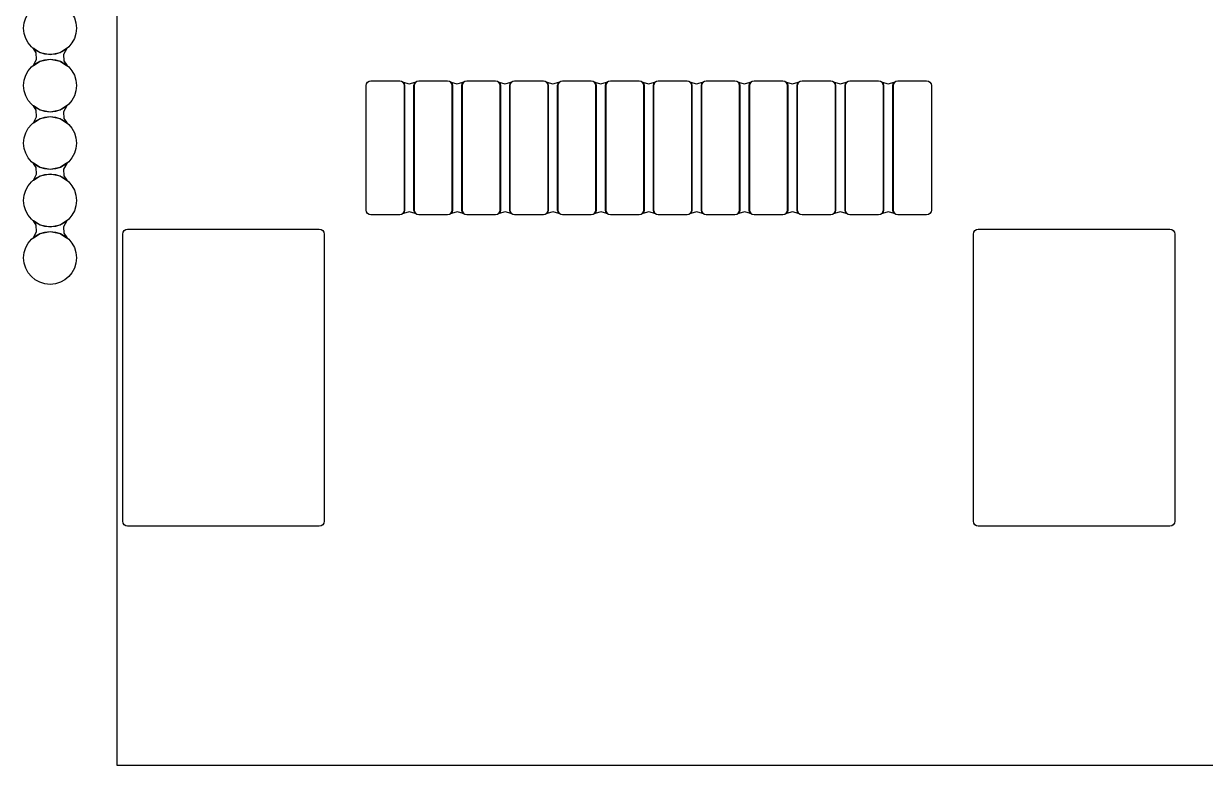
# Model space of a CAD drawing. Extents: x -27 to 356, y -111 to 35.
# Drawn here: x -22 to -9.66, y -68.2 to -60.45 of the extents above; entities that cross this region are included whole.
import ezdxf

# ---------------------------------------------------------------- set-up
doc = ezdxf.new("R2010")
doc.units = 0
doc.layers.add('BLACK', color=7, linetype='CONTINUOUS')

msp = doc.modelspace()

# ---------------------------------------------------------------- linework, layer by layer
at = {"layer": 'BLACK', "linetype": 'CONTINUOUS'}
for p, q in [((-21.025, -68.1983), (-21.025, -52.1983)), ((-21.025, -68.1983), (-21.025, -52.1983)), ((-21.9011, -60.707), (-21.8996, -60.7056)), ((-21.9005, -60.7089), (-21.9011, -60.707)), ((-21.8983, -60.7112), (-21.9005, -60.7089)), ((-21.8996, -60.7056), (-21.898, -60.7059)), ((-21.87, -60.7553), (-21.8983, -60.7112)), ((-21.898, -60.7059), (-21.8298, -60.7514)), ((-21.865, -60.8244), (-21.87, -60.7553)), ((-21.8298, -60.7514), (-21.725, -60.7723)), ((-21.725, -60.7723), (-21.6202, -60.7514)), ((-21.6202, -60.7514), (-21.552, -60.7059)), ((-21.5517, -60.7111), (-21.585, -60.7722)), ((-21.585, -60.7722), (-21.58, -60.8413)), ((-21.552, -60.7059), (-21.55, -60.7057)), ((-21.5495, -60.7089), (-21.5517, -60.7111)), ((-21.55, -60.7057), (-21.5489, -60.7074)), ((-21.5489, -60.7074), (-21.5495, -60.7089)), ((-21.9011, -60.8892), (-21.9005, -60.8877)), ((-21.9, -60.8909), (-21.9011, -60.8892)), ((-21.9005, -60.8877), (-21.8983, -60.8855)), ((-21.898, -60.8907), (-21.9, -60.8909)), ((-21.8983, -60.8855), (-21.865, -60.8244)), ((-21.8298, -60.8452), (-21.898, -60.8907)), ((-21.725, -60.8243), (-21.8298, -60.8452)), ((-21.6202, -60.8452), (-21.725, -60.8243)), ((-21.552, -60.8907), (-21.6202, -60.8452)), ((-21.58, -60.8413), (-21.5517, -60.8854)), ((-21.5504, -60.891), (-21.552, -60.8907)), ((-21.5517, -60.8854), (-21.5495, -60.8877)), ((-21.5489, -60.8896), (-21.5504, -60.891)), ((-21.5495, -60.8877), (-21.5489, -60.8896)), ((-18.4221, -61.0788), (-18.4111, -61.0622)), ((-18.4111, -61.0622), (-18.3945, -61.0512)), ((-18.3945, -61.0512), (-18.375, -61.0473)), ((-18.375, -61.0473), (-18.075, -61.0473)), ((-18.075, -61.0473), (-18.0555, -61.0512)), ((-18.0555, -61.0512), (-18.0389, -61.0622)), ((-18.0399, -61.0625), (-18.0383, -61.0614)), ((-18.0398, -61.0645), (-18.0399, -61.0625)), ((-18.0298, -61.0796), (-18.0398, -61.0645)), ((-18.0389, -61.0622), (-18.0279, -61.0788)), ((-18.0383, -61.0614), (-18.0376, -61.0615)), ((-18.0376, -61.0615), (-17.9772, -61.0804)), ((-17.9772, -61.0804), (-17.9123, -61.0613)), ((-17.9221, -61.0788), (-17.9111, -61.0622)), ((-17.9101, -61.0644), (-17.9202, -61.0796)), ((-17.9123, -61.0613), (-17.9104, -61.0618)), ((-17.9111, -61.0622), (-17.8945, -61.0512)), ((-17.9104, -61.0618), (-17.9098, -61.0637)), ((-17.9098, -61.0637), (-17.9101, -61.0644)), ((-17.8945, -61.0512), (-17.875, -61.0473)), ((-17.875, -61.0473), (-17.575, -61.0473)), ((-17.575, -61.0473), (-17.5555, -61.0512)), ((-17.5555, -61.0512), (-17.5389, -61.0622)), ((-17.5399, -61.0625), (-17.5383, -61.0614)), ((-17.5398, -61.0645), (-17.5399, -61.0625)), ((-17.5298, -61.0796), (-17.5398, -61.0645)), ((-17.5389, -61.0622), (-17.5279, -61.0788)), ((-17.5383, -61.0614), (-17.5376, -61.0615)), ((-17.5376, -61.0615), (-17.4772, -61.0804)), ((-17.4772, -61.0804), (-17.4123, -61.0613)), ((-17.4221, -61.0788), (-17.4111, -61.0622)), ((-17.4101, -61.0644), (-17.4202, -61.0796)), ((-17.4123, -61.0613), (-17.4104, -61.0618)), ((-17.4111, -61.0622), (-17.3945, -61.0512)), ((-17.4104, -61.0618), (-17.4098, -61.0637)), ((-17.4098, -61.0637), (-17.4101, -61.0644)), ((-17.3945, -61.0512), (-17.375, -61.0473)), ((-17.375, -61.0473), (-17.075, -61.0473)), ((-17.075, -61.0473), (-17.0555, -61.0512)), ((-17.0555, -61.0512), (-17.0389, -61.0622)), ((-17.0399, -61.0625), (-17.0383, -61.0614)), ((-17.0398, -61.0645), (-17.0399, -61.0625)), ((-17.0298, -61.0796), (-17.0398, -61.0645)), ((-17.0389, -61.0622), (-17.0279, -61.0788)), ((-17.0383, -61.0614), (-17.0376, -61.0615)), ((-17.0376, -61.0615), (-16.9772, -61.0804)), ((-16.9772, -61.0804), (-16.9123, -61.0613)), ((-16.9221, -61.0788), (-16.9111, -61.0622)), ((-16.9101, -61.0644), (-16.9202, -61.0796)), ((-16.9123, -61.0613), (-16.9104, -61.0618)), ((-16.9111, -61.0622), (-16.8945, -61.0512)), ((-16.9104, -61.0618), (-16.9098, -61.0637)), ((-16.9098, -61.0637), (-16.9101, -61.0644)), ((-16.8945, -61.0512), (-16.875, -61.0473)), ((-16.875, -61.0473), (-16.575, -61.0473)), ((-16.575, -61.0473), (-16.5555, -61.0512)), ((-16.5555, -61.0512), (-16.5389, -61.0622)), ((-16.5399, -61.0625), (-16.5383, -61.0614)), ((-16.5398, -61.0645), (-16.5399, -61.0625)), ((-16.5298, -61.0796), (-16.5398, -61.0645)), ((-16.5389, -61.0622), (-16.5279, -61.0788)), ((-16.5383, -61.0614), (-16.5376, -61.0615)), ((-16.5376, -61.0615), (-16.4772, -61.0804)), ((-16.4772, -61.0804), (-16.4123, -61.0613)), ((-16.4221, -61.0788), (-16.4111, -61.0622)), ((-16.4101, -61.0644), (-16.4202, -61.0796)), ((-16.4123, -61.0613), (-16.4104, -61.0618)), ((-16.4111, -61.0622), (-16.3945, -61.0512)), ((-16.4104, -61.0618), (-16.4098, -61.0637)), ((-16.4098, -61.0637), (-16.4101, -61.0644)), ((-16.3945, -61.0512), (-16.375, -61.0473)), ((-16.375, -61.0473), (-16.075, -61.0473)), ((-16.075, -61.0473), (-16.0555, -61.0512)), ((-16.0555, -61.0512), (-16.0389, -61.0622)), ((-16.0399, -61.0625), (-16.0383, -61.0614)), ((-16.0398, -61.0645), (-16.0399, -61.0625)), ((-16.0298, -61.0796), (-16.0398, -61.0645)), ((-16.0389, -61.0622), (-16.0279, -61.0788)), ((-16.0383, -61.0614), (-16.0376, -61.0615)), ((-16.0376, -61.0615), (-15.9772, -61.0804)), ((-15.9772, -61.0804), (-15.9123, -61.0613)), ((-15.9221, -61.0788), (-15.9111, -61.0622)), ((-15.9101, -61.0644), (-15.9202, -61.0796)), ((-15.9123, -61.0613), (-15.9104, -61.0618)), ((-15.9111, -61.0622), (-15.8945, -61.0512)), ((-15.9104, -61.0618), (-15.9098, -61.0637)), ((-15.9098, -61.0637), (-15.9101, -61.0644)), ((-15.8945, -61.0512), (-15.875, -61.0473)), ((-15.875, -61.0473), (-15.575, -61.0473)), ((-15.575, -61.0473), (-15.5555, -61.0512)), ((-15.5555, -61.0512), (-15.5389, -61.0622)), ((-15.5399, -61.0625), (-15.5383, -61.0614)), ((-15.5398, -61.0645), (-15.5399, -61.0625)), ((-15.5298, -61.0796), (-15.5398, -61.0645)), ((-15.5389, -61.0622), (-15.5279, -61.0788)), ((-15.5383, -61.0614), (-15.5376, -61.0615)), ((-15.5376, -61.0615), (-15.4772, -61.0804)), ((-15.4772, -61.0804), (-15.4123, -61.0613)), ((-15.4221, -61.0788), (-15.4111, -61.0622)), ((-15.4101, -61.0644), (-15.4202, -61.0796)), ((-15.4123, -61.0613), (-15.4104, -61.0618)), ((-15.4111, -61.0622), (-15.3945, -61.0512)), ((-15.4104, -61.0618), (-15.4098, -61.0637)), ((-15.4098, -61.0637), (-15.4101, -61.0644)), ((-15.3945, -61.0512), (-15.375, -61.0473)), ((-15.375, -61.0473), (-15.075, -61.0473)), ((-15.075, -61.0473), (-15.0555, -61.0512)), ((-15.0555, -61.0512), (-15.0389, -61.0622)), ((-15.0399, -61.0625), (-15.0383, -61.0614)), ((-15.0398, -61.0645), (-15.0399, -61.0625)), ((-15.0298, -61.0796), (-15.0398, -61.0645)), ((-15.0389, -61.0622), (-15.0279, -61.0788)), ((-15.0383, -61.0614), (-15.0376, -61.0615)), ((-15.0376, -61.0615), (-14.9772, -61.0804)), ((-14.9772, -61.0804), (-14.9123, -61.0613)), ((-14.9221, -61.0788), (-14.9111, -61.0622)), ((-14.9101, -61.0644), (-14.9202, -61.0796)), ((-14.9123, -61.0613), (-14.9104, -61.0618)), ((-14.9111, -61.0622), (-14.8945, -61.0512)), ((-14.9104, -61.0618), (-14.9098, -61.0637)), ((-14.9098, -61.0637), (-14.9101, -61.0644)), ((-14.8945, -61.0512), (-14.875, -61.0473)), ((-14.875, -61.0473), (-14.575, -61.0473)), ((-14.575, -61.0473), (-14.5555, -61.0512)), ((-14.5555, -61.0512), (-14.5389, -61.0622)), ((-14.5399, -61.0625), (-14.5383, -61.0614)), ((-14.5398, -61.0645), (-14.5399, -61.0625)), ((-14.5298, -61.0796), (-14.5398, -61.0645)), ((-14.5389, -61.0622), (-14.5279, -61.0788)), ((-14.5383, -61.0614), (-14.5376, -61.0615)), ((-14.5376, -61.0615), (-14.4772, -61.0804)), ((-14.4772, -61.0804), (-14.4123, -61.0613)), ((-14.4221, -61.0788), (-14.4111, -61.0622)), ((-14.4101, -61.0644), (-14.4202, -61.0796)), ((-14.4123, -61.0613), (-14.4104, -61.0618)), ((-14.4111, -61.0622), (-14.3945, -61.0512)), ((-14.4104, -61.0618), (-14.4098, -61.0637)), ((-14.4098, -61.0637), (-14.4101, -61.0644)), ((-14.3945, -61.0512), (-14.375, -61.0473)), ((-14.375, -61.0473), (-14.075, -61.0473)), ((-14.075, -61.0473), (-14.0555, -61.0512)), ((-14.0555, -61.0512), (-14.0389, -61.0622)), ((-14.0399, -61.0625), (-14.0383, -61.0614)), ((-14.0398, -61.0645), (-14.0399, -61.0625)), ((-14.0298, -61.0796), (-14.0398, -61.0645)), ((-14.0389, -61.0622), (-14.0279, -61.0788)), ((-14.0383, -61.0614), (-14.0376, -61.0615)), ((-14.0376, -61.0615), (-13.9772, -61.0804)), ((-13.9772, -61.0804), (-13.9123, -61.0613)), ((-13.9221, -61.0788), (-13.9111, -61.0622)), ((-13.9101, -61.0644), (-13.9202, -61.0796)), ((-13.9123, -61.0613), (-13.9104, -61.0618)), ((-13.9111, -61.0622), (-13.8945, -61.0512)), ((-13.9104, -61.0618), (-13.9098, -61.0637)), ((-13.9098, -61.0637), (-13.9101, -61.0644)), ((-13.8945, -61.0512), (-13.875, -61.0473)), ((-13.875, -61.0473), (-13.575, -61.0473)), ((-13.575, -61.0473), (-13.5555, -61.0512)), ((-13.5555, -61.0512), (-13.5389, -61.0622)), ((-13.5399, -61.0625), (-13.5383, -61.0614)), ((-13.5398, -61.0645), (-13.5399, -61.0625)), ((-13.5298, -61.0796), (-13.5398, -61.0645)), ((-13.5389, -61.0622), (-13.5279, -61.0788)), ((-13.5383, -61.0614), (-13.5376, -61.0615)), ((-13.5376, -61.0615), (-13.4772, -61.0804)), ((-13.4772, -61.0804), (-13.4123, -61.0613)), ((-13.4221, -61.0788), (-13.4111, -61.0622)), ((-13.4101, -61.0644), (-13.4202, -61.0796)), ((-13.4123, -61.0613), (-13.4104, -61.0618)), ((-13.4111, -61.0622), (-13.3945, -61.0512)), ((-13.4104, -61.0618), (-13.4098, -61.0637)), ((-13.4098, -61.0637), (-13.4101, -61.0644)), ((-13.3945, -61.0512), (-13.375, -61.0473)), ((-13.375, -61.0473), (-13.075, -61.0473)), ((-13.075, -61.0473), (-13.0555, -61.0512)), ((-13.0555, -61.0512), (-13.0389, -61.0622)), ((-13.0399, -61.0625), (-13.0383, -61.0614)), ((-13.0398, -61.0645), (-13.0399, -61.0625)), ((-13.0298, -61.0796), (-13.0398, -61.0645)), ((-13.0389, -61.0622), (-13.0279, -61.0788)), ((-13.0383, -61.0614), (-13.0376, -61.0615)), ((-13.0376, -61.0615), (-12.9772, -61.0804)), ((-12.9772, -61.0804), (-12.9123, -61.0613)), ((-12.9221, -61.0788), (-12.9111, -61.0622)), ((-12.9101, -61.0644), (-12.9202, -61.0796)), ((-12.9123, -61.0613), (-12.9104, -61.0618)), ((-12.9111, -61.0622), (-12.8945, -61.0512)), ((-12.9104, -61.0618), (-12.9098, -61.0637)), ((-12.9098, -61.0637), (-12.9101, -61.0644)), ((-12.8945, -61.0512), (-12.875, -61.0473)), ((-12.875, -61.0473), (-12.575, -61.0473)), ((-12.575, -61.0473), (-12.5555, -61.0512)), ((-12.5555, -61.0512), (-12.5389, -61.0622)), ((-12.5389, -61.0622), (-12.5279, -61.0788)), ((-18.426, -61.0983), (-18.4221, -61.0788)), ((-18.426, -62.3983), (-18.426, -61.0983)), ((-18.026, -61.0985), (-18.0298, -61.0796)), ((-18.0279, -61.0788), (-18.024, -61.0983)), ((-18.026, -62.3981), (-18.026, -61.0985)), ((-18.024, -61.0983), (-18.024, -62.3983)), ((-17.926, -61.0983), (-17.9221, -61.0788)), ((-17.926, -62.3983), (-17.926, -61.0983)), ((-17.9202, -61.0796), (-17.924, -61.0985)), ((-17.924, -61.0985), (-17.924, -62.3981)), ((-17.526, -61.0985), (-17.5298, -61.0796)), ((-17.5279, -61.0788), (-17.524, -61.0983)), ((-17.526, -62.3981), (-17.526, -61.0985)), ((-17.524, -61.0983), (-17.524, -62.3983)), ((-17.426, -61.0983), (-17.4221, -61.0788)), ((-17.426, -62.3983), (-17.426, -61.0983)), ((-17.4202, -61.0796), (-17.424, -61.0985)), ((-17.424, -61.0985), (-17.424, -62.3981)), ((-17.026, -61.0985), (-17.0298, -61.0796)), ((-17.0279, -61.0788), (-17.024, -61.0983)), ((-17.026, -62.3981), (-17.026, -61.0985)), ((-17.024, -61.0983), (-17.024, -62.3983)), ((-16.926, -61.0983), (-16.9221, -61.0788)), ((-16.926, -62.3983), (-16.926, -61.0983)), ((-16.9202, -61.0796), (-16.924, -61.0985)), ((-16.924, -61.0985), (-16.924, -62.3981)), ((-16.526, -61.0985), (-16.5298, -61.0796)), ((-16.5279, -61.0788), (-16.524, -61.0983)), ((-16.526, -62.3981), (-16.526, -61.0985)), ((-16.524, -61.0983), (-16.524, -62.3983)), ((-16.426, -61.0983), (-16.4221, -61.0788)), ((-16.426, -62.3983), (-16.426, -61.0983)), ((-16.4202, -61.0796), (-16.424, -61.0985)), ((-16.424, -61.0985), (-16.424, -62.3981)), ((-16.026, -61.0985), (-16.0298, -61.0796)), ((-16.0279, -61.0788), (-16.024, -61.0983)), ((-16.026, -62.3981), (-16.026, -61.0985)), ((-16.024, -61.0983), (-16.024, -62.3983)), ((-15.926, -61.0983), (-15.9221, -61.0788)), ((-15.926, -62.3983), (-15.926, -61.0983)), ((-15.9202, -61.0796), (-15.924, -61.0985)), ((-15.924, -61.0985), (-15.924, -62.3981)), ((-15.526, -61.0985), (-15.5298, -61.0796)), ((-15.5279, -61.0788), (-15.524, -61.0983)), ((-15.526, -62.3981), (-15.526, -61.0985)), ((-15.524, -61.0983), (-15.524, -62.3983)), ((-15.426, -61.0983), (-15.4221, -61.0788)), ((-15.426, -62.3983), (-15.426, -61.0983)), ((-15.4202, -61.0796), (-15.424, -61.0985)), ((-15.424, -61.0985), (-15.424, -62.3981)), ((-15.026, -61.0985), (-15.0298, -61.0796)), ((-15.0279, -61.0788), (-15.024, -61.0983)), ((-15.026, -62.3981), (-15.026, -61.0985)), ((-15.024, -61.0983), (-15.024, -62.3983)), ((-14.926, -61.0983), (-14.9221, -61.0788)), ((-14.926, -62.3983), (-14.926, -61.0983)), ((-14.9202, -61.0796), (-14.924, -61.0985)), ((-14.924, -61.0985), (-14.924, -62.3981)), ((-14.526, -61.0985), (-14.5298, -61.0796)), ((-14.5279, -61.0788), (-14.524, -61.0983)), ((-14.526, -62.3981), (-14.526, -61.0985)), ((-14.524, -61.0983), (-14.524, -62.3983)), ((-14.426, -61.0983), (-14.4221, -61.0788)), ((-14.426, -62.3983), (-14.426, -61.0983)), ((-14.4202, -61.0796), (-14.424, -61.0985)), ((-14.424, -61.0985), (-14.424, -62.3981)), ((-14.026, -61.0985), (-14.0298, -61.0796)), ((-14.0279, -61.0788), (-14.024, -61.0983)), ((-14.026, -62.3981), (-14.026, -61.0985)), ((-14.024, -61.0983), (-14.024, -62.3983)), ((-13.926, -61.0983), (-13.9221, -61.0788)), ((-13.926, -62.3983), (-13.926, -61.0983)), ((-13.9202, -61.0796), (-13.924, -61.0985)), ((-13.924, -61.0985), (-13.924, -62.3981)), ((-13.526, -61.0985), (-13.5298, -61.0796)), ((-13.5279, -61.0788), (-13.524, -61.0983)), ((-13.526, -62.3981), (-13.526, -61.0985)), ((-13.524, -61.0983), (-13.524, -62.3983)), ((-13.426, -61.0983), (-13.4221, -61.0788)), ((-13.426, -62.3983), (-13.426, -61.0983)), ((-13.4202, -61.0796), (-13.424, -61.0985)), ((-13.424, -61.0985), (-13.424, -62.3981)), ((-13.026, -61.0985), (-13.0298, -61.0796)), ((-13.0279, -61.0788), (-13.024, -61.0983)), ((-13.026, -62.3981), (-13.026, -61.0985)), ((-13.024, -61.0983), (-13.024, -62.3983)), ((-12.926, -61.0983), (-12.9221, -61.0788)), ((-12.926, -62.3983), (-12.926, -61.0983)), ((-12.9202, -61.0796), (-12.924, -61.0985)), ((-12.924, -61.0985), (-12.924, -62.3981)), ((-12.5279, -61.0788), (-12.524, -61.0983)), ((-12.524, -61.0983), (-12.524, -62.3983)), ((-21.9011, -61.307), (-21.8996, -61.3056)), ((-21.9005, -61.3089), (-21.9011, -61.307)), ((-21.8983, -61.3112), (-21.9005, -61.3089)), ((-21.8996, -61.3056), (-21.898, -61.3059)), ((-21.87, -61.3553), (-21.8983, -61.3112)), ((-21.898, -61.3059), (-21.8298, -61.3514)), ((-21.6202, -61.3514), (-21.552, -61.3059)), ((-21.5517, -61.3111), (-21.585, -61.3722)), ((-21.552, -61.3059), (-21.55, -61.3057)), ((-21.5495, -61.3089), (-21.5517, -61.3111)), ((-21.55, -61.3057), (-21.5489, -61.3074)), ((-21.5489, -61.3074), (-21.5495, -61.3089)), ((-21.8983, -61.4855), (-21.865, -61.4244)), ((-21.865, -61.4244), (-21.87, -61.3553)), ((-21.8298, -61.3514), (-21.725, -61.3723)), ((-21.725, -61.4243), (-21.8298, -61.4452)), ((-21.725, -61.3723), (-21.6202, -61.3514)), ((-21.6202, -61.4452), (-21.725, -61.4243)), ((-21.585, -61.3722), (-21.58, -61.4413)), ((-21.9011, -61.4892), (-21.9005, -61.4877)), ((-21.9, -61.4909), (-21.9011, -61.4892)), ((-21.9005, -61.4877), (-21.8983, -61.4855)), ((-21.898, -61.4907), (-21.9, -61.4909)), ((-21.8298, -61.4452), (-21.898, -61.4907)), ((-21.552, -61.4907), (-21.6202, -61.4452)), ((-21.58, -61.4413), (-21.5517, -61.4854)), ((-21.5504, -61.491), (-21.552, -61.4907)), ((-21.5517, -61.4854), (-21.5495, -61.4877)), ((-21.5489, -61.4896), (-21.5504, -61.491)), ((-21.5495, -61.4877), (-21.5489, -61.4896)), ((-21.9011, -61.907), (-21.8996, -61.9056)), ((-21.9005, -61.9089), (-21.9011, -61.907)), ((-21.8983, -61.9112), (-21.9005, -61.9089)), ((-21.8996, -61.9056), (-21.898, -61.9059)), ((-21.87, -61.9553), (-21.8983, -61.9112)), ((-21.898, -61.9059), (-21.8298, -61.9514)), ((-21.6202, -61.9514), (-21.552, -61.9059)), ((-21.5517, -61.9111), (-21.585, -61.9722)), ((-21.552, -61.9059), (-21.55, -61.9057)), ((-21.5495, -61.9089), (-21.5517, -61.9111)), ((-21.55, -61.9057), (-21.5489, -61.9074)), ((-21.5489, -61.9074), (-21.5495, -61.9089)), ((-21.8983, -62.0855), (-21.865, -62.0244)), ((-21.8298, -62.0452), (-21.898, -62.0907)), ((-21.865, -62.0244), (-21.87, -61.9553)), ((-21.8298, -61.9514), (-21.725, -61.9723)), ((-21.725, -62.0243), (-21.8298, -62.0452)), ((-21.725, -61.9723), (-21.6202, -61.9514)), ((-21.6202, -62.0452), (-21.725, -62.0243)), ((-21.552, -62.0907), (-21.6202, -62.0452)), ((-21.585, -61.9722), (-21.58, -62.0413)), ((-21.58, -62.0413), (-21.5517, -62.0854)), ((-21.9011, -62.0892), (-21.9005, -62.0877)), ((-21.9, -62.0909), (-21.9011, -62.0892)), ((-21.9005, -62.0877), (-21.8983, -62.0855)), ((-21.898, -62.0907), (-21.9, -62.0909)), ((-21.5504, -62.091), (-21.552, -62.0907)), ((-21.5517, -62.0854), (-21.5495, -62.0877)), ((-21.5489, -62.0896), (-21.5504, -62.091)), ((-21.5495, -62.0877), (-21.5489, -62.0896)), ((-18.4221, -62.4178), (-18.426, -62.3983)), ((-18.4111, -62.4344), (-18.4221, -62.4178)), ((-18.0399, -62.4322), (-18.0298, -62.417)), ((-18.0279, -62.4178), (-18.0389, -62.4344)), ((-17.9728, -62.4162), (-18.0377, -62.4353)), ((-18.0298, -62.417), (-18.026, -62.3981)), ((-18.024, -62.3983), (-18.0279, -62.4178)), ((-17.9124, -62.4351), (-17.9728, -62.4162)), ((-17.9221, -62.4178), (-17.926, -62.3983)), ((-17.924, -62.3981), (-17.9202, -62.417)), ((-17.9111, -62.4344), (-17.9221, -62.4178)), ((-17.9202, -62.417), (-17.9102, -62.4321)), ((-17.5399, -62.4322), (-17.5298, -62.417)), ((-17.5279, -62.4178), (-17.5389, -62.4344)), ((-17.4728, -62.4162), (-17.5377, -62.4353)), ((-17.5298, -62.417), (-17.526, -62.3981)), ((-17.524, -62.3983), (-17.5279, -62.4178)), ((-17.4124, -62.4351), (-17.4728, -62.4162)), ((-17.4221, -62.4178), (-17.426, -62.3983)), ((-17.424, -62.3981), (-17.4202, -62.417)), ((-17.4111, -62.4344), (-17.4221, -62.4178)), ((-17.4202, -62.417), (-17.4102, -62.4321)), ((-17.0399, -62.4322), (-17.0298, -62.417)), ((-17.0279, -62.4178), (-17.0389, -62.4344)), ((-16.9728, -62.4162), (-17.0377, -62.4353)), ((-17.0298, -62.417), (-17.026, -62.3981)), ((-17.024, -62.3983), (-17.0279, -62.4178)), ((-16.9124, -62.4351), (-16.9728, -62.4162)), ((-16.9221, -62.4178), (-16.926, -62.3983)), ((-16.924, -62.3981), (-16.9202, -62.417)), ((-16.9111, -62.4344), (-16.9221, -62.4178)), ((-16.9202, -62.417), (-16.9102, -62.4321)), ((-16.5399, -62.4322), (-16.5298, -62.417)), ((-16.5279, -62.4178), (-16.5389, -62.4344)), ((-16.4728, -62.4162), (-16.5377, -62.4353)), ((-16.5298, -62.417), (-16.526, -62.3981)), ((-16.524, -62.3983), (-16.5279, -62.4178)), ((-16.4124, -62.4351), (-16.4728, -62.4162)), ((-16.4221, -62.4178), (-16.426, -62.3983)), ((-16.424, -62.3981), (-16.4202, -62.417)), ((-16.4111, -62.4344), (-16.4221, -62.4178)), ((-16.4202, -62.417), (-16.4102, -62.4321)), ((-16.0399, -62.4322), (-16.0298, -62.417)), ((-16.0279, -62.4178), (-16.0389, -62.4344)), ((-15.9728, -62.4162), (-16.0377, -62.4353)), ((-16.0298, -62.417), (-16.026, -62.3981)), ((-16.024, -62.3983), (-16.0279, -62.4178)), ((-15.9124, -62.4351), (-15.9728, -62.4162)), ((-15.9221, -62.4178), (-15.926, -62.3983)), ((-15.924, -62.3981), (-15.9202, -62.417)), ((-15.9111, -62.4344), (-15.9221, -62.4178)), ((-15.9202, -62.417), (-15.9102, -62.4321)), ((-15.5399, -62.4322), (-15.5298, -62.417)), ((-15.5279, -62.4178), (-15.5389, -62.4344)), ((-15.4728, -62.4162), (-15.5377, -62.4353)), ((-15.5298, -62.417), (-15.526, -62.3981)), ((-15.524, -62.3983), (-15.5279, -62.4178)), ((-15.4124, -62.4351), (-15.4728, -62.4162)), ((-15.4221, -62.4178), (-15.426, -62.3983)), ((-15.424, -62.3981), (-15.4202, -62.417)), ((-15.4111, -62.4344), (-15.4221, -62.4178)), ((-15.4202, -62.417), (-15.4102, -62.4321)), ((-15.0399, -62.4322), (-15.0298, -62.417)), ((-15.0279, -62.4178), (-15.0389, -62.4344)), ((-14.9728, -62.4162), (-15.0377, -62.4353)), ((-15.0298, -62.417), (-15.026, -62.3981)), ((-15.024, -62.3983), (-15.0279, -62.4178)), ((-14.9124, -62.4351), (-14.9728, -62.4162)), ((-14.9221, -62.4178), (-14.926, -62.3983)), ((-14.924, -62.3981), (-14.9202, -62.417)), ((-14.9111, -62.4344), (-14.9221, -62.4178)), ((-14.9202, -62.417), (-14.9102, -62.4321)), ((-14.5399, -62.4322), (-14.5298, -62.417)), ((-14.5279, -62.4178), (-14.5389, -62.4344)), ((-14.4728, -62.4162), (-14.5377, -62.4353)), ((-14.5298, -62.417), (-14.526, -62.3981)), ((-14.524, -62.3983), (-14.5279, -62.4178)), ((-14.4124, -62.4351), (-14.4728, -62.4162)), ((-14.4221, -62.4178), (-14.426, -62.3983)), ((-14.424, -62.3981), (-14.4202, -62.417)), ((-14.4111, -62.4344), (-14.4221, -62.4178)), ((-14.4202, -62.417), (-14.4102, -62.4321)), ((-14.0399, -62.4322), (-14.0298, -62.417)), ((-14.0279, -62.4178), (-14.0389, -62.4344)), ((-13.9728, -62.4162), (-14.0377, -62.4353)), ((-14.0298, -62.417), (-14.026, -62.3981)), ((-14.024, -62.3983), (-14.0279, -62.4178)), ((-13.9124, -62.4351), (-13.9728, -62.4162)), ((-13.9221, -62.4178), (-13.926, -62.3983)), ((-13.924, -62.3981), (-13.9202, -62.417)), ((-13.9111, -62.4344), (-13.9221, -62.4178)), ((-13.9202, -62.417), (-13.9102, -62.4321)), ((-13.5399, -62.4322), (-13.5298, -62.417)), ((-13.5279, -62.4178), (-13.5389, -62.4344)), ((-13.4728, -62.4162), (-13.5377, -62.4353)), ((-13.5298, -62.417), (-13.526, -62.3981)), ((-13.524, -62.3983), (-13.5279, -62.4178)), ((-13.4124, -62.4351), (-13.4728, -62.4162)), ((-13.4221, -62.4178), (-13.426, -62.3983)), ((-13.424, -62.3981), (-13.4202, -62.417)), ((-13.4111, -62.4344), (-13.4221, -62.4178)), ((-13.4202, -62.417), (-13.4102, -62.4321)), ((-13.0399, -62.4322), (-13.0298, -62.417)), ((-13.0279, -62.4178), (-13.0389, -62.4344)), ((-12.9728, -62.4162), (-13.0377, -62.4353)), ((-13.0298, -62.417), (-13.026, -62.3981)), ((-13.024, -62.3983), (-13.0279, -62.4178)), ((-12.9124, -62.4351), (-12.9728, -62.4162)), ((-12.9221, -62.4178), (-12.926, -62.3983)), ((-12.924, -62.3981), (-12.9202, -62.417)), ((-12.9111, -62.4344), (-12.9221, -62.4178)), ((-12.9202, -62.417), (-12.9102, -62.4321)), ((-12.5279, -62.4178), (-12.5389, -62.4344)), ((-12.524, -62.3983), (-12.5279, -62.4178)), ((-21.9011, -62.507), (-21.8996, -62.5056)), ((-21.9005, -62.5089), (-21.9011, -62.507)), ((-21.8983, -62.5112), (-21.9005, -62.5089)), ((-21.8996, -62.5056), (-21.898, -62.5059)), ((-21.87, -62.5553), (-21.8983, -62.5112)), ((-21.898, -62.5059), (-21.8298, -62.5514)), ((-21.6202, -62.5514), (-21.552, -62.5059)), ((-21.5517, -62.5111), (-21.585, -62.5722)), ((-21.552, -62.5059), (-21.55, -62.5057)), ((-21.5495, -62.5089), (-21.5517, -62.5111)), ((-21.55, -62.5057), (-21.5489, -62.5074)), ((-21.5489, -62.5074), (-21.5495, -62.5089)), ((-18.3945, -62.4454), (-18.4111, -62.4344)), ((-18.375, -62.4493), (-18.3945, -62.4454)), ((-18.075, -62.4493), (-18.375, -62.4493)), ((-18.0555, -62.4454), (-18.075, -62.4493)), ((-18.0389, -62.4344), (-18.0555, -62.4454)), ((-18.0402, -62.4329), (-18.0399, -62.4322)), ((-18.0396, -62.4348), (-18.0402, -62.4329)), ((-18.0377, -62.4353), (-18.0396, -62.4348)), ((-17.9117, -62.4352), (-17.9124, -62.4351)), ((-17.9101, -62.4341), (-17.9117, -62.4352)), ((-17.8945, -62.4454), (-17.9111, -62.4344)), ((-17.9102, -62.4321), (-17.9101, -62.4341)), ((-17.875, -62.4493), (-17.8945, -62.4454)), ((-17.575, -62.4493), (-17.875, -62.4493)), ((-17.5555, -62.4454), (-17.575, -62.4493)), ((-17.5389, -62.4344), (-17.5555, -62.4454)), ((-17.5402, -62.4329), (-17.5399, -62.4322)), ((-17.5396, -62.4348), (-17.5402, -62.4329)), ((-17.5377, -62.4353), (-17.5396, -62.4348)), ((-17.4117, -62.4352), (-17.4124, -62.4351)), ((-17.4101, -62.4341), (-17.4117, -62.4352)), ((-17.3945, -62.4454), (-17.4111, -62.4344)), ((-17.4102, -62.4321), (-17.4101, -62.4341)), ((-17.375, -62.4493), (-17.3945, -62.4454)), ((-17.075, -62.4493), (-17.375, -62.4493)), ((-17.0555, -62.4454), (-17.075, -62.4493)), ((-17.0389, -62.4344), (-17.0555, -62.4454)), ((-17.0402, -62.4329), (-17.0399, -62.4322)), ((-17.0396, -62.4348), (-17.0402, -62.4329)), ((-17.0377, -62.4353), (-17.0396, -62.4348)), ((-16.9117, -62.4352), (-16.9124, -62.4351)), ((-16.9101, -62.4341), (-16.9117, -62.4352)), ((-16.8945, -62.4454), (-16.9111, -62.4344)), ((-16.9102, -62.4321), (-16.9101, -62.4341)), ((-16.875, -62.4493), (-16.8945, -62.4454)), ((-16.575, -62.4493), (-16.875, -62.4493)), ((-16.5555, -62.4454), (-16.575, -62.4493)), ((-16.5389, -62.4344), (-16.5555, -62.4454)), ((-16.5402, -62.4329), (-16.5399, -62.4322)), ((-16.5396, -62.4348), (-16.5402, -62.4329)), ((-16.5377, -62.4353), (-16.5396, -62.4348)), ((-16.4117, -62.4352), (-16.4124, -62.4351)), ((-16.4101, -62.4341), (-16.4117, -62.4352)), ((-16.3945, -62.4454), (-16.4111, -62.4344)), ((-16.4102, -62.4321), (-16.4101, -62.4341)), ((-16.375, -62.4493), (-16.3945, -62.4454)), ((-16.075, -62.4493), (-16.375, -62.4493)), ((-16.0555, -62.4454), (-16.075, -62.4493)), ((-16.0389, -62.4344), (-16.0555, -62.4454)), ((-16.0402, -62.4329), (-16.0399, -62.4322)), ((-16.0396, -62.4348), (-16.0402, -62.4329)), ((-16.0377, -62.4353), (-16.0396, -62.4348)), ((-15.9117, -62.4352), (-15.9124, -62.4351)), ((-15.9101, -62.4341), (-15.9117, -62.4352)), ((-15.8945, -62.4454), (-15.9111, -62.4344)), ((-15.9102, -62.4321), (-15.9101, -62.4341)), ((-15.875, -62.4493), (-15.8945, -62.4454)), ((-15.575, -62.4493), (-15.875, -62.4493)), ((-15.5555, -62.4454), (-15.575, -62.4493)), ((-15.5389, -62.4344), (-15.5555, -62.4454)), ((-15.5402, -62.4329), (-15.5399, -62.4322)), ((-15.5396, -62.4348), (-15.5402, -62.4329)), ((-15.5377, -62.4353), (-15.5396, -62.4348)), ((-15.4117, -62.4352), (-15.4124, -62.4351)), ((-15.4101, -62.4341), (-15.4117, -62.4352)), ((-15.3945, -62.4454), (-15.4111, -62.4344)), ((-15.4102, -62.4321), (-15.4101, -62.4341)), ((-15.375, -62.4493), (-15.3945, -62.4454)), ((-15.075, -62.4493), (-15.375, -62.4493)), ((-15.0555, -62.4454), (-15.075, -62.4493)), ((-15.0389, -62.4344), (-15.0555, -62.4454)), ((-15.0402, -62.4329), (-15.0399, -62.4322)), ((-15.0396, -62.4348), (-15.0402, -62.4329)), ((-15.0377, -62.4353), (-15.0396, -62.4348)), ((-14.9117, -62.4352), (-14.9124, -62.4351)), ((-14.9101, -62.4341), (-14.9117, -62.4352)), ((-14.8945, -62.4454), (-14.9111, -62.4344)), ((-14.9102, -62.4321), (-14.9101, -62.4341)), ((-14.875, -62.4493), (-14.8945, -62.4454)), ((-14.575, -62.4493), (-14.875, -62.4493)), ((-14.5555, -62.4454), (-14.575, -62.4493)), ((-14.5389, -62.4344), (-14.5555, -62.4454)), ((-14.5402, -62.4329), (-14.5399, -62.4322)), ((-14.5396, -62.4348), (-14.5402, -62.4329)), ((-14.5377, -62.4353), (-14.5396, -62.4348)), ((-14.4117, -62.4352), (-14.4124, -62.4351)), ((-14.4101, -62.4341), (-14.4117, -62.4352)), ((-14.3945, -62.4454), (-14.4111, -62.4344)), ((-14.4102, -62.4321), (-14.4101, -62.4341)), ((-14.375, -62.4493), (-14.3945, -62.4454)), ((-14.075, -62.4493), (-14.375, -62.4493)), ((-14.0555, -62.4454), (-14.075, -62.4493)), ((-14.0389, -62.4344), (-14.0555, -62.4454)), ((-14.0402, -62.4329), (-14.0399, -62.4322)), ((-14.0396, -62.4348), (-14.0402, -62.4329)), ((-14.0377, -62.4353), (-14.0396, -62.4348)), ((-13.9117, -62.4352), (-13.9124, -62.4351)), ((-13.9101, -62.4341), (-13.9117, -62.4352)), ((-13.8945, -62.4454), (-13.9111, -62.4344)), ((-13.9102, -62.4321), (-13.9101, -62.4341)), ((-13.875, -62.4493), (-13.8945, -62.4454)), ((-13.575, -62.4493), (-13.875, -62.4493)), ((-13.5555, -62.4454), (-13.575, -62.4493)), ((-13.5389, -62.4344), (-13.5555, -62.4454)), ((-13.5402, -62.4329), (-13.5399, -62.4322)), ((-13.5396, -62.4348), (-13.5402, -62.4329)), ((-13.5377, -62.4353), (-13.5396, -62.4348)), ((-13.4117, -62.4352), (-13.4124, -62.4351)), ((-13.4101, -62.4341), (-13.4117, -62.4352)), ((-13.3945, -62.4454), (-13.4111, -62.4344)), ((-13.4102, -62.4321), (-13.4101, -62.4341)), ((-13.375, -62.4493), (-13.3945, -62.4454)), ((-13.075, -62.4493), (-13.375, -62.4493)), ((-13.0555, -62.4454), (-13.075, -62.4493)), ((-13.0389, -62.4344), (-13.0555, -62.4454)), ((-13.0402, -62.4329), (-13.0399, -62.4322)), ((-13.0396, -62.4348), (-13.0402, -62.4329)), ((-13.0377, -62.4353), (-13.0396, -62.4348)), ((-12.9117, -62.4352), (-12.9124, -62.4351)), ((-12.9101, -62.4341), (-12.9117, -62.4352)), ((-12.8945, -62.4454), (-12.9111, -62.4344)), ((-12.9102, -62.4321), (-12.9101, -62.4341)), ((-12.875, -62.4493), (-12.8945, -62.4454)), ((-12.575, -62.4493), (-12.875, -62.4493)), ((-12.5555, -62.4454), (-12.575, -62.4493)), ((-12.5389, -62.4344), (-12.5555, -62.4454)), ((-21.8983, -62.6855), (-21.865, -62.6244)), ((-21.8298, -62.6452), (-21.898, -62.6907)), ((-21.865, -62.6244), (-21.87, -62.5553)), ((-21.8298, -62.5514), (-21.725, -62.5723)), ((-21.725, -62.6243), (-21.8298, -62.6452)), ((-21.725, -62.5723), (-21.6202, -62.5514)), ((-21.6202, -62.6452), (-21.725, -62.6243)), ((-21.552, -62.6907), (-21.6202, -62.6452)), ((-21.585, -62.5722), (-21.58, -62.6413)), ((-21.58, -62.6413), (-21.5517, -62.6854)), ((-20.966, -62.6483), (-20.9621, -62.6288)), ((-20.966, -65.6483), (-20.966, -62.6483)), ((-20.9621, -62.6288), (-20.9511, -62.6122)), ((-20.9511, -62.6122), (-20.9345, -62.6012)), ((-20.9345, -62.6012), (-20.915, -62.5973)), ((-20.915, -62.5973), (-18.915, -62.5973)), ((-18.915, -62.5973), (-18.8955, -62.6012)), ((-18.8955, -62.6012), (-18.8789, -62.6122)), ((-18.8789, -62.6122), (-18.8679, -62.6288)), ((-18.8679, -62.6288), (-18.864, -62.6483)), ((-18.864, -62.6483), (-18.864, -65.6483)), ((-12.086, -62.6483), (-12.0821, -62.6288)), ((-12.086, -65.6483), (-12.086, -62.6483)), ((-12.0821, -62.6288), (-12.0711, -62.6122)), ((-12.0711, -62.6122), (-12.0545, -62.6012)), ((-12.0545, -62.6012), (-12.035, -62.5973)), ((-12.035, -62.5973), (-10.035, -62.5973)), ((-10.035, -62.5973), (-10.0155, -62.6012)), ((-10.0155, -62.6012), (-9.99894, -62.6122)), ((-9.99894, -62.6122), (-9.98788, -62.6288)), ((-9.98788, -62.6288), (-9.984, -62.6483)), ((-9.984, -62.6483), (-9.984, -65.6483)), ((-21.9011, -62.6892), (-21.9005, -62.6877)), ((-21.9, -62.6909), (-21.9011, -62.6892)), ((-21.9005, -62.6877), (-21.8983, -62.6855)), ((-21.898, -62.6907), (-21.9, -62.6909)), ((-21.5504, -62.691), (-21.552, -62.6907)), ((-21.5517, -62.6854), (-21.5495, -62.6877)), ((-21.5489, -62.6896), (-21.5504, -62.691)), ((-21.5495, -62.6877), (-21.5489, -62.6896)), ((-20.9621, -65.6678), (-20.966, -65.6483)), ((-20.9511, -65.6844), (-20.9621, -65.6678)), ((-20.9345, -65.6954), (-20.9511, -65.6844)), ((-20.915, -65.6993), (-20.9345, -65.6954)), ((-18.915, -65.6993), (-20.915, -65.6993)), ((-18.8955, -65.6954), (-18.915, -65.6993)), ((-18.8789, -65.6844), (-18.8955, -65.6954)), ((-18.8679, -65.6678), (-18.8789, -65.6844)), ((-18.864, -65.6483), (-18.8679, -65.6678)), ((-12.0821, -65.6678), (-12.086, -65.6483)), ((-12.0711, -65.6844), (-12.0821, -65.6678)), ((-12.0545, -65.6954), (-12.0711, -65.6844)), ((-12.035, -65.6993), (-12.0545, -65.6954)), ((-10.035, -65.6993), (-12.035, -65.6993)), ((-10.0155, -65.6954), (-10.035, -65.6993)), ((-9.99894, -65.6844), (-10.0155, -65.6954)), ((-9.98788, -65.6678), (-9.99894, -65.6844)), ((-9.984, -65.6483), (-9.98788, -65.6678)), ((236.647, -68.1983), (-21.025, -68.1983)), ((236.647, -68.1983), (-21.025, -68.1983))]:
    msp.add_line(p, q, dxfattribs=at)
at = {"layer": 'BLACK'}
for centre in [(-21.725, -60.4983), (-21.725, -61.0983), (-21.725, -61.6983), (-21.725, -62.2983), (-21.725, -62.8983)]:
    msp.add_circle(centre, 0.276, dxfattribs=at)

doc.saveas('drawing.dxf')
